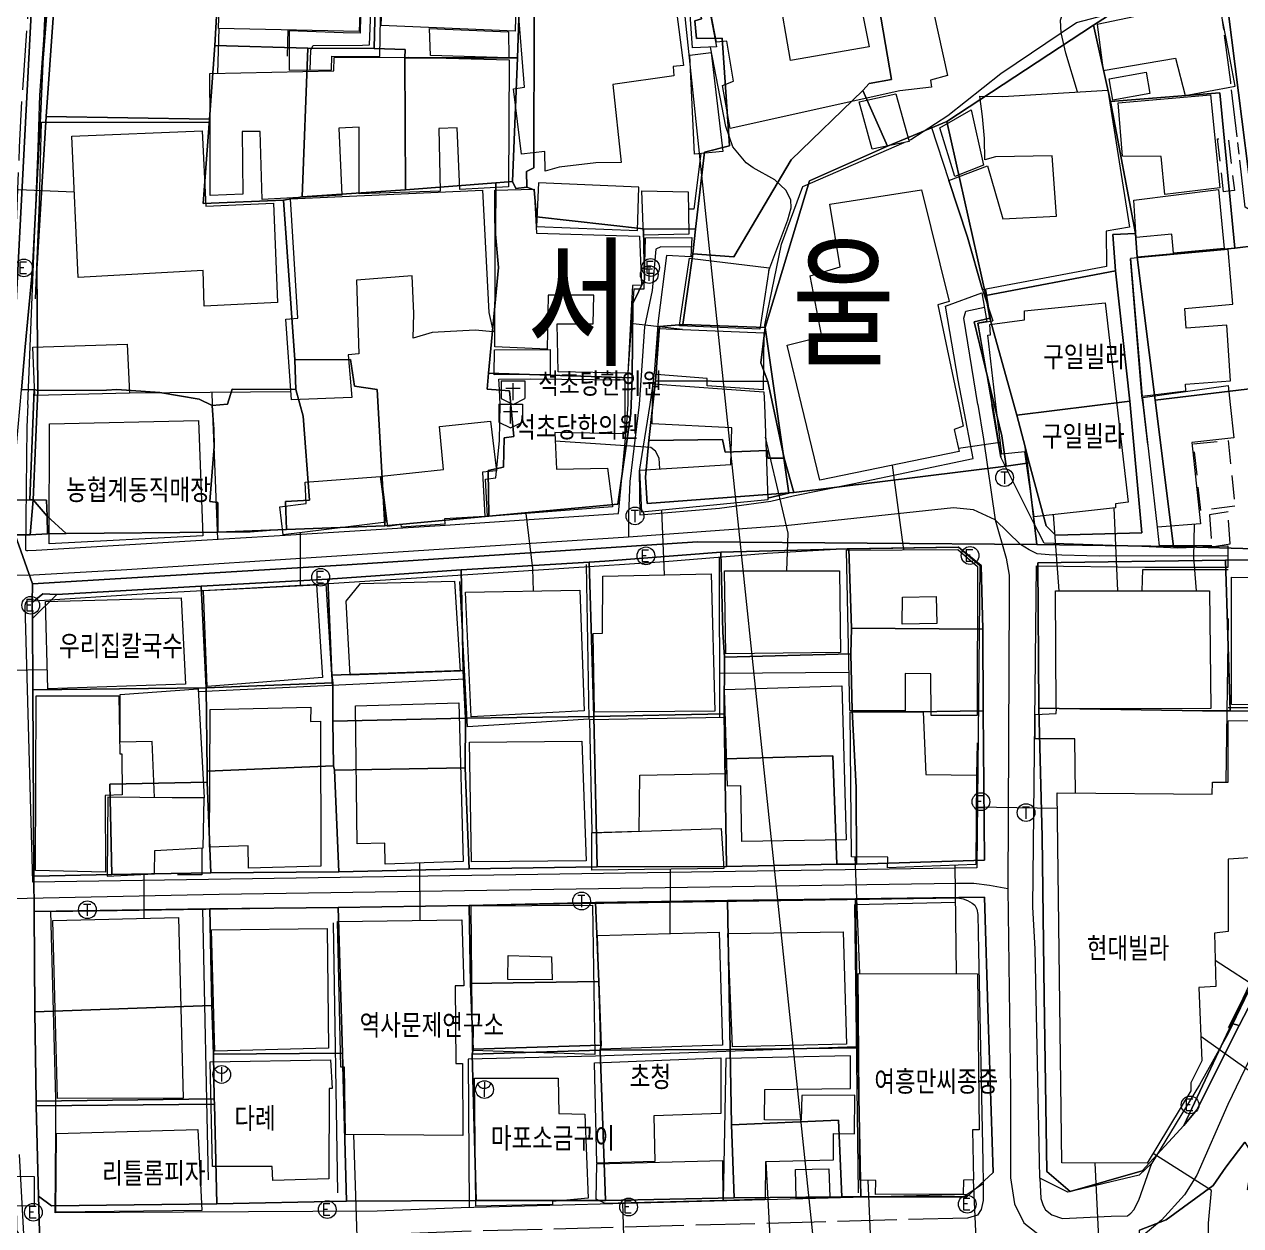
# Model space of a CAD drawing. Header units: feet. Extents: x 197796 to 199821, y 552499 to 555392.
# Drawn here: x 198830.9 to 198933.8, y 553313.8 to 553415.4 of the extents above; entities that cross this region are included whole.
import ezdxf

# ---------------------------------------------------------------- set-up
doc = ezdxf.new("R2010")
doc.units = ezdxf.units.FT
doc.header["$MEASUREMENT"] = 0
for name, pattern in [('ANYANG2', [6, 5, -1]), ('ANYANG3', [3, 2, -1]), ('JEON', [12, 4, -0.5, 1, -0.5, 4, -0.5, 1, -0.5])]:
    doc.linetypes.add(name, pattern=pattern)
for name, color, linetype in [('AAA001', 7, 'CONTINUOUS'), ('AAA002', 7, 'CONTINUOUS'), ('AAA004', 7, 'ANYANG3'), ('AAA008', 7, 'CONTINUOUS'), ('AAB240', 7, 'CONTINUOUS'), ('AAB402', 7, 'CONTINUOUS'), ('AAB420', 7, 'CONTINUOUS'), ('AAC001', 7, 'CONTINUOUS'), ('AD002', 7, 'CONTINUOUS'), ('AD0022', 1, 'CONTINUOUS'), ('AE001', 1, 'ANYANG2'), ('AE130', 42, 'CONTINUOUS'), ('AZ0202', 7, 'CONTINUOUS'), ('AZ0203', 7, 'CONTINUOUS'), ('AZ080', 1, 'CONTINUOUS'), ('AZ0801', 7, 'CONTINUOUS'), ('CAA001', 7, 'CONTINUOUS'), ('CAA002', 30, 'CONTINUOUS'), ('EA0018', 7, 'JEON'), ('wipco_image', 2, 'CONTINUOUS'), ('wipco_지적', 20, 'CONTINUOUS'), ('ZC002', 7, 'CONTINUOUS'), ('ZC601', 7, 'CONTINUOUS')]:
    doc.layers.add(name, color=color, linetype=linetype)
doc.styles.add('GHS', font='ROMANS', dxfattribs={"bigfont": 'NGSW.shx'})
doc.styles.add('NGSW', font='ROMANS.shx', dxfattribs={"bigfont": 'NGSW.shx'})
picture_1 = doc.add_image_def('image1.jpg', size_in_pixel=(8269, 5907))

# ---------------------------------------------------------------- blocks, each defined once
blk = doc.blocks.new('AAB240')
at = {"layer": 'AAB240'}
for points in [[(-1, 0.85), (1, 0.85)], [(-1, 0.85), (-1, -0.65)], [(-0.6, 0.23), (0.6, 0.23)], [(0, -0.78), (0, 0.65)], [(1, 0.85), (1, -0.65)], [(-1, -0.65), (0, -1.15), (1, -0.65)]]:
    blk.add_lwpolyline(points, dxfattribs=at)
blk = doc.blocks.new('AZ0202')
at = {"layer": 'AZ0202'}
blk.add_circle((0, 0), 0.75, dxfattribs=at)
at = {"layer": 'AZ0202', "style": 'GHS'}
blk.add_text('E', height=1, dxfattribs=at).set_placement((-0.5, -0.48))
blk = doc.blocks.new('AZ0203')
at = {"layer": 'AZ0203'}
blk.add_circle((0, 0), 0.75, dxfattribs=at)
at = {"layer": 'AZ0203', "style": 'GHS'}
blk.add_text('T', height=1, dxfattribs=at).set_placement((-0.36, -0.52))
blk = doc.blocks.new('AAB402')
at = {"layer": 'AAB420'}
for points in [[(-0.57, 0.43), (-0.51, 0.34), (-0.42, 0.25), (-0.31, 0.18), (-0.19, 0.13), (-0.06, 0.11), (0.07, 0.12), (0.19, 0.15), (0.31, 0.21), (0.41, 0.29), (0.49, 0.39), (0.53, 0.48)], [(-0.01, 0.62), (-0.02, -0.6)]]:
    blk.add_lwpolyline(points, dxfattribs=at)
blk.add_circle((0, 0), 0.75, dxfattribs=at)

msp = doc.modelspace()

# ---------------------------------------------------------------- linework, layer by layer
at = {"layer": 'AAA001', "color": 255, "flags": 128}
for points in [[(198859.22, 553414.77), (198847.32, 553415.02), (198847.73, 553429.11), (198859.82, 553428.45), (198859.52, 553423.01), (198852.03, 553423.34), (198851.91, 553420.05), (198856.17, 553419.87), (198856.2, 553421.24), (198859.43, 553421.1)], [(198890.59, 553406.56), (198889.95, 553410.21), (198890.87, 553410.56), (198890.31, 553413.94), (198889.45, 553413.85), (198887.49, 553423.96), (198899.67, 553426.47), (198899.49, 553428.42), (198904.21, 553429.37), (198906.27, 553417.96), (198907.39, 553418.22), (198908.97, 553411.05), (198907.54, 553410.66), (198907.63, 553410.07), (198904.95, 553409.76)], [(198861.62, 553428.4), (198873.13, 553427.75), (198872.77, 553418.53), (198868.14, 553418.76), (198868.27, 553423.35), (198865.88, 553423.45), (198865.75, 553418.67), (198872.51, 553418.27), (198872.41, 553414.8), (198861.09, 553415.27)], [(198895.71, 553412.32), (198894.67, 553418.37), (198901.15, 553419.58), (198902.36, 553413.48)], [(198881.37, 553403.68), (198879.23, 553403.65), (198876.14, 553403.3), (198874.95, 553402.95), (198874.91, 553404.61), (198872.95, 553404.4), (198872.28, 553409.91), (198873.19, 553410.06), (198872.68, 553416.72), (198873.86, 553416.97), (198873.84, 553417.55), (198885.78, 553418.65), (198886.66, 553411.9), (198885.78, 553411.8), (198885.83, 553411.03), (198880.68, 553410.28)], [(198887.42, 553413.39), (198887.14, 553417.41), (198888.64, 553417.65), (198889.45, 553413.47)], [(198932.72, 553410.02), (198933.31, 553410.13), (198932.72, 553413.31), (198931.91, 553417.52), (198921.64, 553415.35), (198922.15, 553411.48), (198928.27, 553412.51), (198929.09, 553409.34)], [(198865.25, 553412.73), (198865.17, 553415.03), (198871.86, 553414.75), (198871.87, 553412.54)], [(198851.02, 553400.56), (198850.85, 553406.3), (198849.32, 553406.32), (198849.38, 553401), (198846.62, 553400.91), (198846.62, 553407.09), (198846.59, 553411.22), (198857.07, 553411.43), (198857.1, 553412.56), (198863.35, 553412.6), (198871.9, 553412.38), (198871.86, 553401.63), (198867.72, 553401.41), (198867.51, 553406.61), (198865.96, 553406.55), (198866.07, 553401.27), (198859.21, 553401.03), (198859.23, 553406.67), (198857.49, 553406.6), (198857.74, 553400.92)], [(198887.59, 553404.39), (198887.18, 553412.76), (198888.99, 553412.99), (198889.98, 553404.61)], [(198922.65, 553410.77), (198925.79, 553411.33), (198926.1, 553409.53), (198922.96, 553408.97)], [(198901.5, 553408.83), (198904.62, 553409.5), (198905.74, 553405.47), (198902.61, 553404.81)], [(198922.42, 553394.88), (198911.93, 553392.92), (198910.67, 553397.37), (198909.09, 553402.17), (198912.36, 553403.41), (198913.66, 553398.91), (198918.21, 553399.15), (198917.84, 553404.25), (198913.04, 553404.17), (198912.14, 553403.9), (198912.12, 553405.72), (198911.94, 553407.59), (198911.72, 553409.31), (198913.66, 553409.26), (198922.54, 553409.81), (198924.38, 553398.21), (198922.41, 553397.88)], [(198923.78, 553404.23), (198923.42, 553408.73), (198931.23, 553409.41), (198932.01, 553401.54), (198927.36, 553400.99), (198927.05, 553404.19)], [(198908.34, 553406.63), (198910.98, 553408.15), (198912.03, 553403.46), (198909.59, 553402.49)], [(198846.11, 553391.54), (198846.01, 553394.54), (198835.44, 553393.95), (198834.91, 553405.92), (198845.93, 553406.37), (198846.24, 553400), (198851.98, 553400.26), (198852.32, 553391.85)], [(198874.38, 553401.97), (198874.23, 553398.28), (198882.77, 553397.93), (198882.86, 553401.6)], [(198853.49, 553383.61), (198853.01, 553390.45), (198854.03, 553390.51), (198853.42, 553400.61), (198869.65, 553401.35), (198870.19, 553391), (198870.55, 553389.37), (198869.04, 553389.52), (198865.4, 553389.31), (198863.78, 553388.83), (198863.85, 553390.91), (198863.7, 553394.1), (198858.98, 553393.74), (198859.2, 553387.51), (198858.3, 553387.42), (198858.61, 553383.82)], [(198875.97, 553390.03), (198879, 553390.05), (198879.07, 553392.46), (198875.2, 553392.48), (198875.12, 553387.89), (198870.7, 553388.09), (198870.72, 553395.75), (198870.7, 553401.36), (198874.02, 553401.42), (198874.21, 553397.7), (198882.93, 553397.46), (198883.09, 553393.3), (198882.35, 553393.29), (198881.93, 553385.87), (198876.04, 553385.99)], [(198883.14, 553401.3), (198887.06, 553401.21), (198887.11, 553397.62), (198883.28, 553397.54)], [(198928.1, 553396.03), (198927.97, 553397.62), (198924.93, 553397.35), (198924.74, 553400.51), (198931.9, 553401.4), (198932.38, 553396.4)], [(198886.42, 553390.72), (198887.17, 553395.6), (198893.89, 553394.78), (198893.12, 553389.59), (198886.3, 553389.87)], [(198933.13, 553391.7), (198932.72, 553396.34), (198924.47, 553395.58), (198925.45, 553383.93), (198929.15, 553384.38), (198929.11, 553384.93), (198932.91, 553385.22), (198932.6, 553389.93), (198929.18, 553389.69), (198929.05, 553391.33)], [(198884.36, 553385.77), (198884.52, 553389.65), (198893.44, 553389.29), (198893.4, 553384.47), (198888.64, 553384.79), (198888.65, 553385.41)], [(198831.78, 553383.97), (198831.61, 553388.06), (198839.6, 553388.33), (198839.78, 553384.19)], [(198875.36, 553385.77), (198870.65, 553385.73), (198870.67, 553387.83), (198875.38, 553387.86)], [(198946.88, 553368.53), (198946.94, 553362.6), (198945.84, 553362.57), (198945.84, 553359.18), (198942.79, 553359.13), (198942.75, 553358.18), (198938.58, 553358.2), (198938.59, 553357.81), (198932.99, 553357.85), (198932.99, 553368.63)]]:
    msp.add_lwpolyline(points, close=True, dxfattribs=at)
for points in [[(198896.63, 553383.22), (198895.43, 553388.23), (198898.36, 553388.97), (198897.36, 553394.11), (198899.89, 553394.87), (198899.03, 553400.17), (198906.78, 553401.38), (198909.11, 553391.93), (198908.17, 553391.66), (198909.93, 553383.22)], [(198884.03, 553383.22), (198884.07, 553384.96), (198893.45, 553384.29), (198893.49, 553383.22)]]:
    msp.add_lwpolyline(points, dxfattribs=at)
at = {"layer": 'AAA001', "color": 255}
for points in [[(198893.49, 553383.22), (198893.78, 553375.15), (198883.12, 553374.11), (198882.95, 553377.67), (198890.66, 553378.15), (198890.73, 553381.26), (198883.99, 553381.58), (198884.03, 553383.22)], [(198909.93, 553383.22), (198910.31, 553381.39), (198909.55, 553381.11), (198909.97, 553379.24), (198898.17, 553376.83), (198896.63, 553383.22)]]:
    msp.add_lwpolyline(points, dxfattribs=at)
for points in [[(198907.6, 553356.92), (198907.56, 553360.45), (198905.41, 553360.47), (198905.41, 553357.3), (198900.71, 553357.33), (198900.45, 553370.91), (198909.85, 553370.95), (198911.52, 553369.52), (198911.5, 553356.92)], [(198889.29, 553357.29), (198879.13, 553357.2), (198879, 553363.86), (198879.79, 553363.87), (198879.83, 553368.7), (198888.99, 553368.91)], [(198890.23, 553362.14), (198890.12, 553369.16), (198899.84, 553369.14), (198899.94, 553362.26)], [(198846.35, 553359.38), (198846.04, 553367.48), (198855.61, 553367.98), (198856.13, 553360.14)], [(198858.46, 553360.33), (198858.11, 553366.58), (198859.33, 553368.08), (198867.27, 553368.29), (198867.75, 553360.68)], [(198868.68, 553356.8), (198868.21, 553367.35), (198877.88, 553367.51), (198878.24, 553357.31)], [(198905.15, 553364.64), (198905.18, 553366.92), (198908.01, 553366.97), (198908.07, 553364.69)], [(198918.11, 553367.45), (198931.15, 553367.45), (198931.25, 553357.5), (198918.18, 553357.47)], [(198841.91, 553349.98), (198841.7, 553354.72), (198838.99, 553354.67), (198838.99, 553358.7), (198845.59, 553359.16), (198846.1, 553349.96)], [(198890.13, 553359.12), (198900.05, 553359.42), (198900.42, 553346.39), (198891.58, 553346.26), (198891.49, 553350.96), (198890.37, 553350.95)], [(198846.56, 553345.77), (198846.62, 553357.42), (198855.13, 553357.63), (198855.1, 553356.42), (198855.96, 553356.43), (198855.98, 553344.19), (198849.85, 553344.01), (198849.82, 553345.9)], [(198859.06, 553346.06), (198858.92, 553357.75), (198867.66, 553357.99), (198868.01, 553344.57), (198861.41, 553344.34), (198861.39, 553346.13)], [(198882.91, 553347.15), (198882.95, 553351.86), (198890.32, 553352), (198890.17, 553356.76), (198878.69, 553356.55), (198878.91, 553347.01)], [(198900.74, 553357.22), (198906.93, 553357.23), (198907.15, 553351.92), (198911.44, 553351.88), (198911.37, 553344.33), (198903.92, 553344.04), (198903.93, 553344.93), (198900.87, 553344.97)], [(198868.72, 553344.54), (198868.56, 553354.65), (198878.06, 553354.74), (198878.42, 553344.64)], [(198841.9, 553343.53), (198841.94, 553345.5), (198846.02, 553345.72), (198846.1, 553349.94), (198837.96, 553350), (198837.91, 553343.32)], [(198890.07, 553343.98), (198878.89, 553343.85), (198878.91, 553347), (198889.85, 553347.36)], [(198868.8, 553328.58), (198868.69, 553340.83), (198878.94, 553340.88), (198879.15, 553328.25)], [(198847, 553328.52), (198846.73, 553338.79), (198856.51, 553338.9), (198856.61, 553328.79)], [(198889.95, 553329.05), (198879.67, 553328.69), (198879.37, 553338.3), (198889.66, 553338.6)], [(198890.79, 553328.9), (198890.4, 553338.47), (198900.17, 553338.63), (198900.45, 553329.11)], [(198871.78, 553334.58), (198871.82, 553336.61), (198875.5, 553336.5), (198875.55, 553334.56)]]:
    msp.add_lwpolyline(points, close=True, dxfattribs=at)
at = {"layer": 'AAA002', "color": 255, "flags": 128}
msp.add_lwpolyline([(198913.07, 553383.22), (198912.38, 553389.08), (198912.61, 553389.11), (198912.55, 553389.98), (198915.5, 553390.38), (198915.49, 553391.14), (198922.31, 553391.82), (198923.3, 553383.22)], dxfattribs=at)
at = {"layer": 'AAA002', "color": 255}
msp.add_lwpolyline([(198923.3, 553383.22), (198924.26, 553374.95), (198923.19, 553374.83), (198923.2, 553374.49), (198916.31, 553373.73), (198915.53, 553379.23), (198913.57, 553379.03), (198913.07, 553383.22)], dxfattribs=at)
msp.add_lwpolyline([(198932.71, 553356.48), (198935, 553356.49), (198935.83, 553344.97), (198932.71, 553344.77), (198932.71, 553338.64), (198931.58, 553338.51), (198931.68, 553334.01), (198930.24, 553333.92), (198930.49, 553327.72), (198929.56, 553325.84), (198929.57, 553325.17), (198925.87, 553319.05), (198918.66, 553319.1), (198918.27, 553350.37), (198931.36, 553350.27), (198931.39, 553351.27), (198932.71, 553351.27)], close=True, dxfattribs=at)
at = {"layer": 'AAA004', "color": 255, "flags": 128}
msp.add_lwpolyline([(198932.72, 553401.26), (198932.32, 553401.22), (198931.83, 553405.68), (198932.72, 553405.79), (198933.25, 553401.33)], close=True, dxfattribs=at)
at = {"layer": 'AAA004', "color": 255}
for points in [[(198933.29, 553374.62), (198930.41, 553374.25), (198929.8, 553379.9), (198932.72, 553380.19)], [(198932.72, 553374.14), (198931.14, 553373.89), (198931.35, 553371.19), (198932.88, 553371.43)]]:
    msp.add_lwpolyline(points, close=True, dxfattribs=at)
at = {"layer": 'AAA008', "color": 255, "flags": 128}
for points in [[(198871.14, 553383.22), (198871.08, 553384.49), (198871.04, 553385.35), (198873.72, 553385.4), (198881.68, 553385.3), (198881.69, 553383.22)], [(198925.57, 553383.22), (198925.5, 553383.81), (198932.72, 553384.83), (198932.9, 553383.21)]]:
    msp.add_lwpolyline(points, dxfattribs=at)
at = {"layer": 'AAA008', "color": 255}
for points in [[(198881.69, 553383.22), (198881.69, 553380.73), (198875.76, 553380.85), (198875.91, 553377.75), (198880.23, 553377.84), (198880.65, 553374.58), (198870.07, 553373.74), (198869.89, 553376.91), (198870.79, 553377.02), (198871.08, 553380.18), (198871.14, 553383.22)], [(198932.9, 553383.21), (198933.2, 553380.39), (198929.64, 553380.01), (198930.38, 553373.12), (198926.75, 553372.85), (198925.57, 553383.22)]]:
    msp.add_lwpolyline(points, dxfattribs=at)
for points in [[(198833, 553371.45), (198833.02, 553381.59), (198845.64, 553381.87), (198845.99, 553372.12)], [(198866.34, 553377.72), (198866.02, 553381.36), (198870.34, 553381.82), (198870.82, 553377.6), (198869.66, 553377.51), (198869.86, 553373.75), (198866.43, 553373.55), (198866.46, 553373.11), (198862.79, 553372.85), (198862.76, 553373.07), (198861.63, 553372.91), (198861.11, 553377.16)], [(198852.8, 553372.21), (198852.52, 553374.56), (198854.74, 553374.86), (198854.65, 553376.64), (198861, 553377.14), (198861.49, 553373.26)], [(198832.88, 553359.18), (198832.68, 553366.57), (198844.17, 553366.88), (198844.52, 553359.56)], [(198831.84, 553343.82), (198831.9, 553358.58), (198838.9, 553358.58), (198838.97, 553353.67), (198839.14, 553353.67), (198839.16, 553350.22), (198837.72, 553350.16), (198837.76, 553343.67)], [(198833.7, 553324.53), (198833.3, 553339.59), (198843.93, 553339.83), (198844.33, 553324.56)], [(198858.06, 553321.49), (198857.98, 553327.17), (198857.67, 553327.18), (198857.39, 553339.51), (198867.91, 553339.64), (198868.08, 553334.06), (198867.35, 553334.07), (198867.39, 553327.48), (198867.96, 553327.49), (198868, 553321.41)], [(198901.42, 553335.09), (198911.52, 553335.08), (198911.66, 553321.89), (198911.11, 553321.88), (198911.17, 553317.64), (198910.34, 553317.62), (198910.31, 553316.45), (198902.9, 553316.41), (198902.92, 553317.59), (198901.58, 553317.62)], [(198846.8, 553318.79), (198846.62, 553327.63), (198856.78, 553327.79), (198856.93, 553325.37), (198856.68, 553325.36), (198856.64, 553317.72), (198851.91, 553317.59), (198851.86, 553318.77)], [(198879.31, 553319.07), (198879.13, 553327.55), (198889.8, 553327.96), (198889.8, 553323.27), (198884.14, 553323.07), (198884.22, 553319.2)], [(198893.58, 553316.03), (198893.61, 553319.21), (198899.33, 553319.33), (198899.34, 553321.56), (198901.11, 553321.54), (198901.13, 553324.81), (198896.66, 553324.78), (198896.61, 553322.7), (198893.51, 553322.72), (198893.53, 553325.3), (198900.77, 553325.36), (198900.77, 553328.13), (198890.23, 553327.92), (198890, 553315.92)], [(198869.09, 553315.42), (198868.97, 553326.24), (198876.05, 553326.25), (198876.12, 553323.25), (198878.31, 553323.2), (198878.59, 553316.09), (198875.58, 553315.82), (198875.58, 553315.56)], [(198833.57, 553314.91), (198833.61, 553321.57), (198845.56, 553321.9), (198845.91, 553315.05)], [(198889.97, 553315.9), (198880.02, 553315.65), (198879.26, 553316.02), (198879.31, 553319), (198889.95, 553319.29)], [(198896.19, 553316.1), (198896.13, 553318.51), (198898.95, 553318.58), (198899.02, 553316.17)]]:
    msp.add_lwpolyline(points, close=True, dxfattribs=at)
at = {"layer": 'AAC001', "color": 255, "flags": 128}
for points in [[(198832.47, 553411.8), (198833.11, 553419.98)], [(198905.71, 553405.56), (198905.89, 553405.64), (198909.01, 553407.66), (198913.48, 553411.22), (198919.88, 553415.53), (198923.44, 553416.47)], [(198847.25, 553411.23), (198847.37, 553415.02)], [(198853.18, 553414.9), (198853.14, 553412.69)], [(198831.83, 553392.15), (198832.19, 553400.33), (198832.36, 553407.09), (198846.62, 553407.09)], [(198894.49, 553383.22), (198893.52, 553389.94), (198894.94, 553396.79), (198896.75, 553401.67), (198905.31, 553405.38)], [(198888.11, 553404.44), (198887.53, 553399.75), (198887.08, 553399.74)], [(198853.44, 553384.3), (198839.78, 553384.19)], [(198846.75, 553384.25), (198846.79, 553383.23)], [(198945.95, 553357.3), (198937.8, 553357.58), (198932.71, 553357.57)], [(198937.23, 553339.87), (198933.95, 553332.98), (198932.71, 553330.5)]]:
    msp.add_lwpolyline(points, dxfattribs=at)
at = {"layer": 'AAC001', "color": 255}
for points in [[(198912.78, 553383.22), (198911.55, 553390.09), (198912.81, 553390.31)], [(198846.79, 553383.23), (198847.23, 553371.83)], [(198893.77, 553375.31), (198895.57, 553375.71), (198894.49, 553383.22)], [(198912.78, 553383.22), (198913.48, 553378.76)], [(198931.34, 553371.27), (198926.9, 553371.28), (198926.75, 553372.85)], [(198889.66, 553370.32), (198889.69, 553356.76)], [(198878.43, 553369.68), (198878.65, 553356.62), (198868.39, 553355.97), (198867.72, 553368.26)], [(198925.45, 553367.45), (198925.5, 553369.26), (198932.71, 553369.26)], [(198856.41, 553368.07), (198856.93, 553359.45)], [(198932.71, 553365.11), (198932.52, 553351.27)], [(198868.17, 553359.98), (198845.61, 553358.92)], [(198889.68, 553360.51), (198900.65, 553360.59)], [(198919.82, 553350.36), (198919.75, 553354.94), (198916.39, 553354.95), (198916.41, 553356.99), (198918.18, 553357.08), (198918.2, 553357.47)], [(198911.49, 553354.61), (198911.44, 553351.88)], [(198845.92, 553345.71), (198845.91, 553343.44), (198843.86, 553343.44)], [(198901.45, 553316.55), (198901.14, 553340.94), (198909.67, 553341.14)], [(198845.97, 553340.54), (198846.44, 553317.66)], [(198901.29, 553328.89), (198879.2, 553328.1), (198868.45, 553327.86)], [(198868.45, 553327.86), (198868.52, 553315.3)]]:
    msp.add_lwpolyline(points, dxfattribs=at)
at = {"layer": 'AD002', "color": 255, "flags": 128}
for points in [[(198855.08, 553411.51), (198855.14, 553413.22), (198855.34, 553413.58), (198859.49, 553413.62), (198860.1, 553413.64), (198860.46, 553422.87), (198860.76, 553428.46), (198860.86, 553430.68)], [(198887.32, 553396.53), (198884.73, 553396.55), (198884.31, 553396.35), (198884, 553392.86), (198883.35, 553389.78), (198882.89, 553383.22)], [(198911.56, 553383.22), (198910.35, 553390.51), (198910.52, 553391.12), (198912.1, 553391.44)]]:
    msp.add_lwpolyline(points, dxfattribs=at)
at = {"layer": 'AD002', "color": 255}
for points in [[(198882.89, 553383.22), (198882.1, 553376.71), (198881.99, 553373.95), (198881.99, 553371.99)], [(198911.56, 553383.22), (198912.03, 553380.28), (198913.02, 553373.48), (198913.95, 553370.22), (198914.19, 553368.78), (198914.19, 553367.23), (198914.08, 553342.29), (198914.3, 553325.16), (198914.31, 553317.82), (198914.64, 553315.61), (198915.45, 553314), (198917.92, 553312.06), (198922.4, 553310.35)], [(198956.4, 553383.21), (198956.49, 553379.02), (198956.68, 553375.11), (198956.52, 553372.99), (198956.25, 553371.67), (198955.46, 553369.39), (198954.73, 553367.86), (198953.7, 553365.96), (198949.11, 553357.01), (198945.02, 553349.17), (198940.2, 553339.61), (198932.7, 553324.01), (198930.07, 553318.03), (198929.04, 553316.37), (198927.09, 553314.25), (198922.4, 553310.35)], [(198932.71, 553370.41), (198921.85, 553370.39), (198917.59, 553370.52), (198916.56, 553370.59), (198915.9, 553370.94), (198915.16, 553371.39), (198913.02, 553373.48), (198911.19, 553374.32), (198909.49, 553374.49), (198895.53, 553372.99), (198888.53, 553372.49), (198881.99, 553371.99), (198839.57, 553369.23), (198831.2, 553368.76), (198827.96, 553368.83)], [(198828.4, 553341.42), (198847.37, 553341.82), (198890.77, 553342.46), (198909.75, 553342.74), (198911.21, 553342.73), (198912.54, 553342.56), (198914.08, 553342.29)]]:
    msp.add_lwpolyline(points, dxfattribs=at)
at = {"layer": 'AD0022', "color": 255, "flags": 128}
for points in [[(198831.18, 553383.23), (198832.07, 553404.93), (198832.2, 553409.38), (198832.94, 553419.54)], [(198859.36, 553417.67), (198859.31, 553414.62), (198857.86, 553414.65), (198853.29, 553414.82), (198853.29, 553411.49), (198856.88, 553411.52), (198856.91, 553412.68), (198860.97, 553412.66), (198861.06, 553417.62)], [(198881.96, 553383.22), (198881.98, 553385.86), (198882.49, 553393), (198883.32, 553393), (198883.44, 553397.33), (198887.36, 553397.35), (198887.28, 553395.72), (198885.2, 553395.82), (198884.5, 553390.31), (198884.21, 553386.22), (198884.15, 553385.65), (198884.05, 553384.96), (198883.79, 553383.22)], [(198910.28, 553383.22), (198909.89, 553385.27), (198908.82, 553391.54), (198911.88, 553392.66), (198912.31, 553390.23), (198911.55, 553390.09), (198912.72, 553383.22)]]:
    msp.add_lwpolyline(points, dxfattribs=at)
at = {"layer": 'AD0022', "color": 255}
for points in [[(198831.18, 553383.23), (198831.11, 553381.3), (198831, 553370.94), (198831.03, 553370.91), (198831.09, 553370.88), (198831.2, 553370.87), (198831.91, 553370.91), (198845.87, 553371.75), (198853.45, 553372.19), (198866.08, 553373), (198874.03, 553373.53), (198881.14, 553373.99), (198881.83, 553381.27), (198881.96, 553383.22)], [(198883.79, 553383.22), (198882.9, 553377.57), (198882.96, 553373.88), (198889.7, 553374.46), (198894.03, 553375.04), (198895.94, 553375.5), (198900.95, 553376.5), (198911.14, 553378.66), (198910.28, 553383.22)], [(198937.87, 553340.76), (198932.71, 553330.03), (198930.29, 553325.68), (198926.26, 553319.05), (198925.18, 553318.05), (198919.17, 553316.61), (198916.79, 553317.8), (198916.76, 553319.26), (198916.41, 553337.15), (198916.21, 553340.75), (198916.51, 553369.59), (198925.67, 553369.45), (198932.71, 553369.45), (198932.71, 553371.25), (198932.67, 553371.25), (198928.47, 553371.07), (198925.41, 553371.2), (198917.15, 553371.48), (198916.2, 553373.35), (198913.48, 553378.76), (198912.72, 553383.22)], [(198833.51, 553314.86), (198833.56, 553321.57), (198833.55, 553324.53), (198833.13, 553340.34), (198909.86, 553341.51), (198910.3, 553341.4), (198910.67, 553341.27), (198911.07, 553341.06), (198911.28, 553340.87), (198911.45, 553340.53), (198911.55, 553340.09), (198911.61, 553337.05), (198911.96, 553319.16), (198911.99, 553317.3), (198910.65, 553316.42), (198867.85, 553315.28), (198860.73, 553314.99), (198833.51, 553314.86)]]:
    msp.add_lwpolyline(points, dxfattribs=at)
msp.add_lwpolyline([(198830.98, 553366.25), (198831.02, 553366.46), (198831.05, 553366.53), (198831.09, 553366.57), (198831.17, 553366.6), (198831.74, 553366.62), (198841.28, 553367.23), (198855.33, 553368), (198868, 553368.81), (198885.08, 553369.94), (198893.72, 553370.66), (198900.49, 553371.03), (198909.87, 553371.18), (198911.71, 553369.61), (198911.45, 553344.04), (198831.62, 553342.81)], close=True, dxfattribs=at)
at = {"layer": 'AE001', "color": 255, "flags": 128}
msp.add_lwpolyline([(198847.82, 553720.78), (198846.78, 553721.79), (198846.69, 553721.85), (198846.58, 553721.88), (198846.5, 553721.87), (198843.57, 553720.67), (198843.28, 553720.55), (198843, 553720.39), (198842.86, 553720.24), (198842.73, 553720), (198842.68, 553719.75), (198841.68, 553711.03), (198840.56, 553703.32), (198839.91, 553694.46), (198839.88, 553693.61), (198839.86, 553689.75), (198839.83, 553688.24), (198839.56, 553671.8), (198839.58, 553659.31), (198839.75, 553657.3), (198839.73, 553633.37), (198839.54, 553630.74), (198838.95, 553627.6), (198836.67, 553609.12), (198835.7, 553599.03), (198835.7, 553597.86), (198836, 553591), (198836.01, 553585.78), (198836.14, 553577.37), (198836.13, 553576.27), (198836.09, 553575.04), (198835.49, 553560.52), (198835.35, 553546.17), (198835.29, 553537.85), (198834.39, 553524.88), (198833.49, 553511.71), (198833.74, 553505.75), (198834.58, 553498.59), (198835.22, 553489.21), (198835.64, 553483.75), (198835.83, 553480.03), (198835.58, 553477.18), (198834.49, 553465), (198834.03, 553451.63), (198833.5, 553446.31), (198832.33, 553432.69), (198832, 553430.03), (198831.44, 553419.64), (198830.7, 553409.46), (198830.47, 553404.98), (198829.58, 553383.23)], dxfattribs=at)
at = {"layer": 'AE001', "color": 255}
for points in [[(198911.99, 553317.3), (198912, 553315.91), (198911.83, 553315.13), (198911.51, 553314.67), (198910.68, 553314.42), (198867.91, 553313.28), (198860.77, 553312.99), (198833.52, 553312.86), (198830.85, 553312.87), (198830.58, 553312.95), (198830.42, 553313.1), (198830.27, 553313.36), (198830.05, 553329.8), (198829.53, 553352.5), (198829.23, 553371.1), (198829.58, 553383.23)], [(198916.79, 553317.8), (198916.89, 553316.08), (198917.06, 553315.49), (198917.27, 553315.11), (198917.82, 553314.69), (198918.7, 553314.39), (198922.82, 553314.59), (198924.2, 553314.61), (198924.5, 553314.84), (198924.73, 553315.1), (198925.16, 553315.92), (198926.26, 553319.05)]]:
    msp.add_lwpolyline(points, dxfattribs=at)
at = {"layer": 'AE130', "color": 255}
msp.add_lwpolyline([(198825.51, 553318.01), (198831.74, 553317.92), (198831.73, 553315.42), (198825.55, 553315.51)], close=True, dxfattribs=at)
at = {"layer": 'AZ080', "color": 255, "flags": 128}
for points in [[(198907.59, 553406.74), (198909.09, 553402.17), (198910.67, 553397.37), (198911.93, 553392.92), (198912.81, 553390.31)], [(198924.42, 553395.55), (198925.39, 553383.96), (198925.49, 553383.22)], [(198893.52, 553389.94), (198894.49, 553383.22)]]:
    msp.add_lwpolyline(points, dxfattribs=at)
at = {"layer": 'AZ080', "color": 255}
for points in [[(198894.49, 553383.22), (198895.57, 553375.71), (198893.77, 553375.31)], [(198925.49, 553383.22), (198925.9, 553379.83)]]:
    msp.add_lwpolyline(points, dxfattribs=at)
at = {"layer": 'AZ0801', "color": 255}
for points in [[(198901.14, 553340.94), (198909.67, 553341.14)], [(198857.03, 553339.38), (198857.39, 553316.56)]]:
    msp.add_lwpolyline(points, dxfattribs=at)
at = {"layer": 'CAA001', "color": 255, "elevation": 45, "flags": 128}
for points in [[(198919.98, 553409.65), (198918.99, 553412.92), (198918.61, 553414.64), (198918.54, 553415.72), (198919.14, 553417.63), (198919.27, 553418.42), (198919.11, 553419.46), (198917.71, 553424.39), (198916, 553429.66), (198915.34, 553431.15), (198912.19, 553436.68), (198907.59, 553447.22), (198905.03, 553452.54), (198902.74, 553458.48), (198901.05, 553462.36), (198894.73, 553478.9), (198892.51, 553485.12), (198888.94, 553495.93), (198888.38, 553496.96), (198886.93, 553499.16), (198886.8, 553499.71), (198886.81, 553500.79), (198887.11, 553514.66)], [(198931.63, 553336.23), (198939.47, 553331.16)]]:
    msp.add_lwpolyline(points, dxfattribs=at)
at = {"layer": 'CAA001', "color": 255}
for points, elevation in [([(198884.66, 553377.78), (198884.58, 553378.68), (198884.29, 553379.26), (198883.89, 553379.59), (198875.8, 553380.11)], 40), ([(198885.04, 553368.82), (198884.82, 553374.28)], 40), ([(198930.05, 553367.45), (198929.81, 553370.29), (198929.88, 553373.08)], 45), ([(198901.58, 553335.09), (198901.17, 553344.97)], 40), ([(198902.81, 553303.34), (198902.74, 553306.56), (198902.27, 553317.6)], 40)]:
    msp.add_lwpolyline(points, dxfattribs=dict(at, elevation=elevation))
at = {"layer": 'CAA002', "color": 255, "flags": 128}
for points, elevation in [([(198893.86, 553394.55), (198895.48, 553398.85), (198895.75, 553399.84), (198895.74, 553400.54), (198895.3, 553401.35), (198894.39, 553402.23), (198892.54, 553403.23), (198891.94, 553403.67), (198890.83, 553405), (198890.24, 553406.72), (198888.94, 553413.45)], 42), ([(198835.12, 553401.17), (198825.67, 553401.57)], 38), ([(198912.69, 553390), (198912.22, 553392.97)], 44), ([(198886.56, 553389.57), (198882.17, 553390.06)], 41), ([(198942.87, 553305.13), (198942.78, 553308.76), (198942.69, 553309.36), (198942.31, 553311.17), (198942.05, 553315.28), (198942.05, 553318.48), (198942.04, 553320.18), (198941.88, 553320.56), (198941.64, 553320.77), (198939.72, 553322.97), (198938.42, 553324.09), (198930.41, 553329.78)], 44)]:
    msp.add_lwpolyline(points, dxfattribs=dict(at, elevation=elevation))
at = {"layer": 'CAA002', "color": 255}
for points, elevation in [([(198895.38, 553369.15), (198895.51, 553372.34), (198893.59, 553380.45)], 41), ([(198913.45, 553380.01), (198909.91, 553379.51)], 43), ([(198905.29, 553370.93), (198904.33, 553378.09)], 42), ([(198873.95, 553367.44), (198873.92, 553369.36), (198873.34, 553374)], 39), ([(198923.4, 553367.45), (198923.07, 553374.48)], 44), ([(198918.42, 553367.45), (198917.94, 553373.91)], 43), ([(198852.75, 553372.66), (198850.01, 553372.41), (198845.98, 553372.4)], 38), ([(198854.25, 553367.91), (198854.26, 553372.39)], 38), ([(198832.84, 553360.79), (198823, 553360.6)], 37), ([(198918.29, 553349.06), (198911.41, 553349.16)], 42), ([(198864.38, 553339.6), (198864.34, 553344.44)], 38), ([(198909.73, 553335.08), (198909.63, 553344.26)], 41), ([(198841.02, 553339.76), (198841.04, 553343.48)], 37), ([(198885.51, 553338.48), (198885.54, 553343.93)], 39), ([(198859.54, 553303.2), (198859.46, 553304.86), (198859.07, 553307.97), (198858.97, 553310.14), (198859.08, 553311.99), (198858.78, 553321.48)], 37), ([(198931.67, 553304.77), (198931.09, 553311.42), (198931.06, 553313.99), (198931.31, 553316.74), (198926.37, 553319.87)], 43), ([(198895.35, 553303.37), (198894.53, 553306.15), (198894.2, 553308.55), (198893.63, 553319.21)], 39), ([(198922.85, 553303.92), (198922.26, 553305.87), (198922.01, 553308.07), (198921.46, 553319.08)], 42), ([(198911.29, 553303.41), (198911.61, 553308.32), (198911.17, 553317.64)], 41), ([(198883.58, 553303.61), (198883.3, 553305.05), (198881.7, 553310.12), (198881.52, 553315.69)], 38)]:
    msp.add_lwpolyline(points, dxfattribs=dict(at, elevation=elevation))
at = {"layer": 'EA0018', "color": 255}
msp.add_lwpolyline([(198937.91, 553383.21), (198937.36, 553387.82), (198936.06, 553398.82), (198934.16, 553399.91), (198932.94, 553410.48), (198931.9, 553418.25), (198951.35, 553422.25), (198968.8, 553425.84), (198968.65, 553427.22), (198968.32, 553434.53), (198968.01, 553438.01), (198968.08, 553444.49), (198968.19, 553450.42), (198967.9, 553456.87), (198967.42, 553463.47), (198965.28, 553475.7), (198964.32, 553481.16), (198963.32, 553486.54), (198961.96, 553492.46), (198959.86, 553499.99), (198956.99, 553509.8), (198953.76, 553519.1), (198950.72, 553527.7)], dxfattribs=at)
at = {"layer": 'wipco_지적', "color": 20}
for points in [[(198829.2, 553507.16), (198834.1, 553505.76), (198834.27, 553499.23), (198835.85, 553481.24), (198834.96, 553464.86), (198834.89, 553464.18), (198833.49, 553447.91), (198832.41, 553433.37), (198832.26, 553431.2), (198831.74, 553421.18), (198829.96, 553386.96)], [(198833.26, 553429.87), (198832.25, 553407.61), (198831.59, 553394.67), (198831.59, 553394.67), (198830.96, 553388.09), (198830.66, 553384.47)], [(198829.96, 553386.96), (198831.74, 553421.18)], [(198830.13, 553372.21), (198831.58, 553368.04), (198831.57, 553366.48), (198831.58, 553365.11), (198831.61, 553359.08), (198831.69, 553343.34), (198831.73, 553340.33), (198831.77, 553331.86), (198831.89, 553324.3), (198831.89, 553323.92), (198832.1, 553316.27), (198832.28, 553309.23), (198831.23, 553305.76), (198831.15, 553307.36), (198830.49, 553319.8)], [(198832.28, 553309.23), (198832.1, 553316.27), (198833.19, 553315.45), (198847.17, 553315.61), (198858.16, 553315.84), (198869.11, 553315.91), (198880.05, 553315.91), (198890.94, 553316.13), (198900.04, 553316.2), (198901.65, 553316.21), (198910.63, 553316.22), (198912.85, 553318.28), (198912.42, 553331.23), (198912.11, 553341.55), (198901.21, 553341.4), (198890.36, 553341.28), (198879.2, 553341.09), (198868.52, 553340.84), (198857.45, 553340.67), (198846.6, 553340.56), (198831.73, 553340.33), (198831.69, 553343.34), (198838.29, 553343.47), (198846.67, 553343.62), (198857.51, 553343.69), (198868.52, 553343.94), (198879.35, 553344.13), (198890.3, 553344.16), (198899.61, 553344.34), (198901.29, 553344.35), (198912.12, 553344.67), (198912.01, 553357.31), (198911.96, 553364.21), (198911.84, 553369.6), (198909.92, 553371.15), (198900.65, 553371.02), (198889.82, 553370.72), (198880.01, 553369.97), (198878.68, 553369.9), (198867.84, 553369.24), (198856.58, 553368.45), (198845.86, 553367.86), (198833.64, 553367.15), (198832.47, 553367.2), (198831.57, 553366.48), (198831.58, 553368.04), (198858.21, 553369.67), (198887.83, 553371.6), (198916.54, 553371.39), (198916.54, 553371.39), (198928.09, 553371.22), (198937.84, 553370.92)], [(198939.02, 553370.14), (198932.51, 553370.06), (198916.63, 553369.82), (198916.72, 553357.54), (198916.98, 553346.65), (198917.16, 553333.19), (198917.37, 553318.36), (198919.37, 553316.66), (198925.46, 553318.4), (198928.98, 553322.24), (198930.06, 553323.57), (198933.64, 553330.71), (198940.97, 553344.83)], [(198934.12, 553320.84), (198932.52, 553318.73), (198931.44, 553317.16), (198927.49, 553314.28), (198925.21, 553313.38)]]:
    msp.add_lwpolyline(points, dxfattribs=at)
for points in [[(198834.52, 553435.15), (198834.49, 553434.45), (198843.26, 553433.97), (198843.21, 553431.95), (198834.31, 553432.54), (198834.32, 553429.85), (198832.74, 553407.57), (198831.95, 553394.69), (198832.04, 553384.41), (198831.74, 553384.5), (198830.66, 553384.47), (198830.96, 553388.09), (198831.59, 553394.67), (198832.25, 553407.61), (198833.26, 553429.87), (198833.31, 553432.58), (198833.49, 553435.24), (198834.59, 553449.45), (198835.47, 553449.41), (198834.52, 553435.15)], [(198917.12, 553432.22), (198922.91, 553416.31), (198921.33, 553415.3), (198908.93, 553407.16), (198903.92, 553405.07), (198901.82, 553409.77), (198902.36, 553410.38), (198904.24, 553410.71), (198903.02, 553417.8), (198905.68, 553418.5), (198903.07, 553430.26), (198917.12, 553432.22)], [(198847.9, 553429.52), (198847.01, 553413.58), (198846.57, 553407.36), (198832.74, 553407.57), (198834.32, 553429.85), (198847.9, 553429.52)], [(198903.07, 553430.26), (198905.68, 553418.5), (198903.02, 553417.8), (198904.24, 553410.71), (198902.36, 553410.38), (198901.82, 553409.77), (198895.76, 553403.9), (198890.91, 553395.72), (198887.43, 553395.97), (198887.68, 553398.06), (198888.44, 553404.57), (198890.55, 553405.11), (198889.91, 553414.2), (198887.74, 553414.18), (198887.62, 553415.66), (198888.16, 553415.83), (198887.39, 553419.51), (198886.05, 553426.22), (198885.19, 553426.84), (198885.42, 553427.82), (198903.07, 553430.26)], [(198860.84, 553429.15), (198860.5, 553413.34), (198854.88, 553413.35), (198847.01, 553413.58), (198847.9, 553429.52), (198860.84, 553429.15)], [(198860.84, 553429.15), (198873.83, 553428.91), (198873.39, 553418.68), (198872.8, 553418.41), (198872.62, 553412.54), (198863.09, 553412.53), (198863.1, 553413.24), (198860.5, 553413.34), (198860.84, 553429.15)], [(198873.83, 553428.91), (198875.1, 553428.9), (198877.8, 553428.83), (198878.89, 553425.84), (198876.76, 553425.39), (198878.22, 553417.71), (198874.01, 553416.09), (198873.99, 553403.23), (198873.36, 553402.92), (198873.41, 553401.61), (198872.46, 553401.5), (198872.2, 553402.07), (198872.62, 553412.54), (198872.8, 553418.41), (198873.39, 553418.68), (198873.83, 553428.91)], [(198882.53, 553426.41), (198885.06, 553419.15), (198887.39, 553419.51), (198888.16, 553415.83), (198887.62, 553415.66), (198887.74, 553414.18), (198889.91, 553414.2), (198890.55, 553405.11), (198888.44, 553404.57), (198887.68, 553398.06), (198883.28, 553398.09), (198874.21, 553399.08), (198874.02, 553401.37), (198873.41, 553401.61), (198873.36, 553402.92), (198873.99, 553403.23), (198874.01, 553416.09), (198878.22, 553417.71), (198876.76, 553425.39), (198878.89, 553425.84), (198882.53, 553426.41)], [(198951.82, 553421.77), (198951.85, 553405.19), (198948.98, 553404.72), (198949.18, 553402.89), (198934.75, 553400.44), (198932.44, 553418.75), (198951.82, 553422.74), (198951.82, 553421.77)], [(198932.44, 553418.75), (198934.75, 553400.44), (198935.13, 553396.66), (198933.29, 553396.44), (198932.02, 553409.58), (198922.77, 553408.85), (198921.33, 553415.3), (198922.91, 553416.31), (198932.44, 553418.75)], [(198921.33, 553415.3), (198922.77, 553408.85), (198924.87, 553397.69), (198922.97, 553397.61), (198923.18, 553394.52), (198912.22, 553392.44), (198908.93, 553407.16), (198921.33, 553415.3)], [(198847.01, 553413.58), (198854.88, 553413.35), (198854.41, 553400.78), (198852.83, 553400.5), (198846.03, 553400.23), (198846.57, 553407.36), (198847.01, 553413.58)], [(198854.88, 553413.35), (198860.5, 553413.34), (198863.1, 553413.24), (198863.09, 553412.53), (198863.13, 553401.37), (198854.41, 553400.78), (198854.88, 553413.35)], [(198863.09, 553412.53), (198872.62, 553412.54), (198872.2, 553402.07), (198870.78, 553401.96), (198863.13, 553401.37), (198863.09, 553412.53)], [(198901.82, 553409.77), (198903.92, 553405.07), (198897.3, 553402.13), (198893.56, 553389.74), (198886.59, 553389.99), (198887.43, 553395.97), (198890.91, 553395.72), (198895.76, 553403.9), (198901.82, 553409.77)], [(198922.77, 553408.85), (198932.02, 553409.58), (198933.29, 553396.44), (198925.03, 553395.69), (198924.87, 553397.69), (198922.77, 553408.85)], [(198832.74, 553407.57), (198846.57, 553407.36), (198846.03, 553400.23), (198852.83, 553400.5), (198853.77, 553387), (198853.87, 553384.48), (198848.47, 553384.52), (198848.07, 553383.26), (198846.78, 553383.14), (198845.68, 553383.68), (198842.36, 553384.24), (198838.71, 553384.5), (198837.84, 553384.44), (198832.04, 553384.41), (198831.95, 553394.69), (198832.74, 553407.57)], [(198903.92, 553405.07), (198908.93, 553407.16), (198912.22, 553392.44), (198912.57, 553390.53), (198911.24, 553390.2), (198913.58, 553380.58), (198913.95, 553378.01), (198895.99, 553375.79), (198895.18, 553378.68), (198893.78, 553385.16), (198893.18, 553386.75), (198893.56, 553389.74), (198897.3, 553402.13), (198903.92, 553405.07)], [(198870.78, 553401.96), (198870.75, 553397.64), (198871.01, 553394.81), (198870.15, 553385.87), (198870.04, 553384.52), (198871.92, 553384.37), (198872.3, 553380.52), (198871.48, 553380.41), (198871.43, 553377.92), (198870.13, 553377.63), (198870.18, 553373.77), (198861.4, 553372.96), (198860.74, 553384.48), (198858.82, 553384.77), (198858.49, 553387.03), (198853.77, 553387), (198852.83, 553400.5), (198854.41, 553400.78), (198863.13, 553401.37), (198870.78, 553401.96)], [(198872.2, 553402.07), (198872.46, 553401.5), (198873.41, 553401.61), (198874.02, 553401.37), (198874.21, 553399.08), (198883.28, 553398.09), (198883.36, 553393.8), (198882.37, 553391.75), (198882.31, 553385.48), (198870.15, 553385.87), (198871.01, 553394.81), (198870.75, 553397.64), (198870.78, 553401.96), (198872.2, 553402.07)], [(198887.68, 553398.06), (198887.43, 553395.97), (198886.59, 553389.99), (198884.63, 553389.81), (198884.27, 553385.21), (198883.72, 553380.17), (198883.44, 553377.07), (198883.59, 553374.84), (198895.99, 553375.79), (198913.95, 553378.01), (198915.72, 553378.25), (198916.54, 553371.39), (198887.83, 553371.6), (198858.21, 553369.67), (198831.58, 553368.04), (198830.13, 553372.21), (198831.39, 553372.19), (198832.86, 553372.28), (198834.42, 553372.31), (198847.25, 553372.42), (198853.08, 553372.64), (198861.4, 553372.96), (198870.18, 553373.77), (198881.09, 553374.79), (198882.2, 553382.47), (198882.31, 553385.48), (198882.37, 553391.75), (198883.36, 553393.8), (198883.28, 553398.09), (198887.68, 553398.06)], [(198924.87, 553397.69), (198925.03, 553395.69), (198926.54, 553383.58), (198928.09, 553371.22), (198916.54, 553371.39), (198915.72, 553378.25), (198915.88, 553378.29), (198917.33, 553372.95), (198918.12, 553372.16), (198925.42, 553372.37), (198924.41, 553383.51), (198923.18, 553394.52), (198922.97, 553397.61), (198924.87, 553397.69)], [(198935.13, 553396.66), (198936.41, 553384.76), (198926.54, 553383.58), (198925.03, 553395.69), (198933.29, 553396.44), (198935.13, 553396.66)], [(198923.18, 553394.52), (198924.41, 553383.51), (198914.85, 553382.31), (198912.57, 553390.53), (198912.22, 553392.44), (198923.18, 553394.52)], [(198912.57, 553390.53), (198914.85, 553382.31), (198915.54, 553379.63), (198915.72, 553378.25), (198913.95, 553378.01), (198913.58, 553380.58), (198911.24, 553390.2), (198912.57, 553390.53)], [(198893.56, 553389.74), (198893.18, 553386.75), (198893.78, 553385.16), (198884.27, 553385.21), (198884.63, 553389.81), (198886.59, 553389.99), (198893.56, 553389.74)], [(198853.77, 553387), (198858.49, 553387.03), (198858.82, 553384.77), (198860.74, 553384.48), (198861.4, 553372.96), (198853.08, 553372.64), (198852.99, 553375.03), (198855.02, 553375.14), (198854.49, 553382.24), (198853.87, 553384.48), (198853.77, 553387)], [(198870.15, 553385.87), (198882.31, 553385.48), (198882.2, 553382.47), (198881.09, 553374.79), (198870.18, 553373.77), (198870.13, 553377.63), (198871.43, 553377.92), (198871.48, 553380.41), (198872.3, 553380.52), (198871.92, 553384.37), (198870.04, 553384.52), (198870.15, 553385.87)], [(198831.74, 553384.5), (198831.37, 553375.17), (198830.03, 553375.14), (198829.94, 553376.57), (198830.66, 553384.47), (198831.74, 553384.5)], [(198831.74, 553384.5), (198832.04, 553384.41), (198831.64, 553375.16), (198831.37, 553375.17), (198831.74, 553384.5)], [(198832.04, 553384.41), (198837.84, 553384.44), (198838.71, 553384.5), (198842.36, 553384.24), (198845.68, 553383.68), (198846.78, 553383.14), (198846.93, 553381.1), (198846.96, 553379.68), (198846.59, 553375.03), (198847.26, 553374.94), (198847.25, 553372.42), (198834.42, 553372.31), (198832.83, 553373.78), (198832.77, 553375.13), (198831.64, 553375.16), (198832.04, 553384.41)], [(198853.87, 553384.48), (198854.49, 553382.24), (198855.02, 553375.14), (198852.99, 553375.03), (198853.08, 553372.64), (198847.25, 553372.42), (198847.26, 553374.94), (198846.59, 553375.03), (198846.96, 553379.68), (198846.93, 553381.1), (198846.78, 553383.14), (198848.07, 553383.26), (198848.47, 553384.52), (198853.87, 553384.48)], [(198884.27, 553385.21), (198893.78, 553385.16), (198895.18, 553378.68), (198893.78, 553378.67), (198893.72, 553379.33), (198890.18, 553379.19), (198889.94, 553380.27), (198883.72, 553380.17), (198884.27, 553385.21)], [(198936.41, 553384.76), (198937.84, 553370.92), (198928.09, 553371.22), (198926.54, 553383.58), (198936.41, 553384.76)], [(198924.41, 553383.51), (198925.42, 553372.37), (198918.12, 553372.16), (198917.33, 553372.95), (198915.88, 553378.29), (198915.54, 553379.63), (198914.85, 553382.31), (198924.41, 553383.51)], [(198895.18, 553378.68), (198895.99, 553375.79), (198883.59, 553374.84), (198883.44, 553377.07), (198883.72, 553380.17), (198889.94, 553380.27), (198890.18, 553379.19), (198893.72, 553379.33), (198893.78, 553378.67), (198895.18, 553378.68)], [(198915.54, 553379.63), (198915.88, 553378.29), (198915.72, 553378.25), (198915.54, 553379.63)], [(198831.37, 553375.17), (198831.64, 553375.16), (198831.39, 553372.19), (198830.13, 553372.21), (198830.03, 553375.14), (198831.37, 553375.17)], [(198831.64, 553375.16), (198832.83, 553373.78), (198832.86, 553372.28), (198831.39, 553372.19), (198831.64, 553375.16)], [(198832.83, 553373.78), (198831.64, 553375.16), (198832.77, 553375.13), (198832.83, 553373.78)], [(198834.42, 553372.31), (198832.86, 553372.28), (198832.83, 553373.78), (198834.42, 553372.31)], [(198900.65, 553371.02), (198900.86, 553364.3), (198900.8, 553362.13), (198890.13, 553361.86), (198889.99, 553363.98), (198889.82, 553370.72), (198900.65, 553371.02)], [(198900.86, 553364.3), (198900.65, 553371.02), (198909.92, 553371.15), (198911.84, 553369.6), (198911.96, 553364.21), (198900.86, 553364.3)], [(198878.68, 553369.9), (198879.06, 553356.83), (198868.2, 553356.68), (198868.02, 553360.73), (198867.84, 553369.24), (198878.68, 553369.9)], [(198889.82, 553370.72), (198889.99, 553363.98), (198890.13, 553361.86), (198890.09, 553357.07), (198879.06, 553356.83), (198878.68, 553369.9), (198880.01, 553369.97), (198889.82, 553370.72)], [(198932.51, 553370.06), (198932.89, 553357.31), (198930.56, 553357.31), (198916.72, 553357.54), (198916.63, 553369.82), (198932.51, 553370.06)], [(198939.02, 553370.14), (198948.95, 553363.18), (198945.91, 553357.21), (198932.89, 553357.31), (198932.51, 553370.06), (198939.02, 553370.14)], [(198867.84, 553369.24), (198868.02, 553360.73), (198856.91, 553360.32), (198856.58, 553368.45), (198867.84, 553369.24)], [(198833.64, 553367.15), (198845.86, 553367.86), (198846.28, 553359.25), (198831.61, 553359.08), (198831.58, 553365.11), (198833.64, 553367.15)], [(198856.58, 553368.45), (198856.91, 553360.32), (198856.99, 553359.67), (198846.28, 553359.25), (198845.86, 553367.86), (198856.58, 553368.45)], [(198831.57, 553366.48), (198832.47, 553367.2), (198833.64, 553367.15), (198831.58, 553365.11), (198831.57, 553366.48)], [(198911.96, 553364.21), (198912.01, 553357.31), (198906.13, 553357.24), (198900.93, 553357.34), (198900.8, 553362.13), (198900.86, 553364.3), (198911.96, 553364.21)], [(198890.13, 553361.86), (198900.8, 553362.13), (198900.93, 553357.34), (198901.26, 553350.82), (198901.29, 553344.35), (198899.61, 553344.34), (198899.29, 553353.52), (198890.15, 553353.25), (198890.09, 553357.07), (198890.13, 553361.86)], [(198868.02, 553360.73), (198868.2, 553356.68), (198856.98, 553356.45), (198856.99, 553359.67), (198856.91, 553360.32), (198868.02, 553360.73)], [(198856.99, 553359.67), (198856.98, 553356.45), (198857.04, 553352.66), (198846.35, 553352.21), (198846.28, 553359.25), (198856.99, 553359.67)], [(198846.28, 553359.25), (198846.35, 553352.21), (198846.35, 553351.29), (198838.12, 553351.1), (198838.29, 553343.47), (198831.69, 553343.34), (198831.61, 553359.08), (198846.28, 553359.25)], [(198930.56, 553357.31), (198932.89, 553357.31), (198945.91, 553357.21), (198940.07, 553344.87), (198933.02, 553330.87), (198928.98, 553322.24), (198925.46, 553318.4), (198919.37, 553316.66), (198917.37, 553318.36), (198917.16, 553333.19), (198916.98, 553346.65), (198916.72, 553357.54), (198930.56, 553357.31)], [(198868.2, 553356.68), (198868.17, 553352.48), (198857.13, 553352.29), (198857.04, 553352.66), (198856.98, 553356.45), (198868.2, 553356.68)], [(198868.2, 553356.68), (198879.06, 553356.83), (198879.35, 553344.13), (198868.52, 553343.94), (198868.17, 553352.48), (198868.2, 553356.68)], [(198890.09, 553357.07), (198890.15, 553353.25), (198890.3, 553344.16), (198879.35, 553344.13), (198879.06, 553356.83), (198890.09, 553357.07)], [(198900.93, 553357.34), (198906.13, 553357.24), (198912.01, 553357.31), (198912.12, 553344.67), (198901.29, 553344.35), (198901.26, 553350.82), (198900.93, 553357.34)], [(198899.61, 553344.34), (198890.3, 553344.16), (198890.15, 553353.25), (198899.29, 553353.52), (198899.61, 553344.34)], [(198857.13, 553352.29), (198857.51, 553343.69), (198846.67, 553343.62), (198846.35, 553351.29), (198846.35, 553352.21), (198857.04, 553352.66), (198857.13, 553352.29)], [(198857.13, 553352.29), (198868.17, 553352.48), (198868.52, 553343.94), (198857.51, 553343.69), (198857.13, 553352.29)], [(198846.35, 553351.29), (198846.67, 553343.62), (198838.29, 553343.47), (198838.12, 553351.1), (198846.35, 553351.29)], [(198940.07, 553344.87), (198940.97, 553344.83), (198933.64, 553330.71), (198933.02, 553330.87), (198940.07, 553344.87)], [(198879.2, 553341.09), (198879.48, 553334.43), (198868.63, 553334.25), (198868.52, 553340.84), (198879.2, 553341.09)], [(198890.36, 553341.28), (198890.6, 553328.67), (198879.59, 553328.61), (198879.69, 553329.03), (198879.48, 553334.43), (198879.2, 553341.09), (198890.36, 553341.28)], [(198901.21, 553341.4), (198901.41, 553328.82), (198890.6, 553328.67), (198890.36, 553341.28), (198901.21, 553341.4)], [(198901.41, 553328.82), (198901.21, 553341.4), (198912.11, 553341.55), (198912.42, 553331.23), (198912.85, 553318.28), (198910.63, 553316.22), (198901.65, 553316.21), (198901.41, 553328.82)], [(198846.6, 553340.56), (198846.75, 553332.38), (198831.77, 553331.86), (198831.73, 553340.33), (198846.6, 553340.56)], [(198857.45, 553340.67), (198857.82, 553328.35), (198846.89, 553328.28), (198846.75, 553332.38), (198846.6, 553340.56), (198857.45, 553340.67)], [(198868.52, 553340.84), (198868.63, 553334.25), (198868.85, 553328.71), (198868.78, 553328.28), (198869.11, 553315.91), (198858.16, 553315.84), (198857.82, 553328.35), (198857.45, 553340.67), (198868.52, 553340.84)], [(198879.48, 553334.43), (198879.69, 553329.03), (198868.85, 553328.71), (198868.63, 553334.25), (198879.48, 553334.43)], [(198846.75, 553332.38), (198846.89, 553328.28), (198846.96, 553324.51), (198831.89, 553324.3), (198831.77, 553331.86), (198846.75, 553332.38)], [(198933.64, 553330.71), (198930.06, 553323.57), (198928.98, 553322.24), (198933.02, 553330.87), (198933.64, 553330.71)], [(198879.69, 553329.03), (198879.59, 553328.61), (198868.78, 553328.28), (198868.85, 553328.71), (198879.69, 553329.03)], [(198901.41, 553328.82), (198901.65, 553316.21), (198900.04, 553316.2), (198899.77, 553322.7), (198890.71, 553322.29), (198890.6, 553328.67), (198901.41, 553328.82)], [(198857.82, 553328.35), (198858.16, 553315.84), (198847.17, 553315.61), (198846.98, 553324.04), (198846.96, 553324.51), (198846.89, 553328.28), (198857.82, 553328.35)], [(198879.59, 553328.61), (198880.05, 553315.91), (198869.11, 553315.91), (198868.78, 553328.28), (198879.59, 553328.61)], [(198890.6, 553328.67), (198890.71, 553322.29), (198890.94, 553316.13), (198880.05, 553315.91), (198879.59, 553328.61), (198890.6, 553328.67)], [(198831.89, 553324.3), (198846.96, 553324.51), (198846.98, 553324.04), (198831.89, 553323.92), (198831.89, 553324.3)], [(198846.98, 553324.04), (198847.17, 553315.61), (198833.19, 553315.45), (198832.1, 553316.27), (198831.89, 553323.92), (198846.98, 553324.04)], [(198890.71, 553322.29), (198899.77, 553322.7), (198900.04, 553316.2), (198890.94, 553316.13), (198890.71, 553322.29)], [(198934.12, 553320.84), (198934.8, 553319.7), (198934.69, 553318.97), (198934.34, 553316.83), (198938.35, 553317.01), (198939.99, 553317.07), (198940.91, 553317.01), (198951.32, 553317.23), (198952.02, 553305.76), (198952.04, 553305.45), (198944.49, 553305.28), (198938.24, 553305.19), (198925.4, 553304.93), (198925.21, 553313.38), (198927.49, 553314.28), (198931.44, 553317.16), (198932.52, 553318.73), (198934.12, 553320.84)]]:
    msp.add_lwpolyline(points, close=True, dxfattribs=at)

# ---------------------------------------------------------------- block references
at = {"layer": 'AAB240', "color": 255}
for p in [(198872.23, 553384.37), (198872.03, 553382.39)]:
    msp.add_blockref('AAB240', p, dxfattribs=at)
at = {"layer": 'AAB402', "color": 255}
for p in [(198847.59, 553326.56), (198869.82, 553325.28)]:
    msp.add_blockref('AAB402', p, dxfattribs=at)
at = {"layer": 'AZ0202', "color": 255}
for p in [(198830.85, 553394.77), (198883.87, 553394.81), (198883.47, 553370.42), (198910.89, 553370.45), (198855.96, 553368.61), (198831.44, 553366.24), (198911.81, 553349.63), (198929.5, 553323.98), (198831.66, 553314.91), (198856.52, 553315.13), (198882.01, 553315.35), (198910.65, 553315.59)]:
    msp.add_blockref('AZ0202', p, dxfattribs=at)
at = {"layer": 'AZ0203', "color": 255}
for p in [(198883.75, 553394.21), (198913.81, 553377.04), (198882.55, 553373.8), (198915.63, 553348.71), (198836.23, 553340.49), (198878.03, 553341.23)]:
    msp.add_blockref('AZ0203', p, dxfattribs=at)

# ---------------------------------------------------------------- texts
at = {"layer": 'ZC002', "style": 'NGSW'}
for s, p in [('구일빌라', (198917.07, 553386.2)), ('석초당한의원', (198874.37, 553383.93)), ('석초당한의원', (198872.41, 553380.24)), ('구일빌라', (198916.96, 553379.49)), ('농협계동직매장', (198834.43, 553374.94)), ('우리집칼국수', (198833.83, 553361.75)), ('현대빌라', (198920.76, 553336.18)), ('역사문제연구소', (198859.25, 553329.68)), ('초청', (198882.1, 553325.3)), ('여흥만씨종중', (198902.79, 553324.91)), ('다례', (198848.66, 553321.79)), ('마포소금구이', (198870.36, 553320.12)), ('리틀롬피자', (198837.48, 553317.14))]:
    msp.add_text(s, height=2, dxfattribs=at).set_placement(p)
at = {"layer": 'ZC601', "style": 'NGSW'}
msp.add_text('서  울', height=10, dxfattribs=at).set_placement((198873.36, 553386.47))

# ---------------------------------------------------------------- pictures from other files: only their frames are drawn
at = {"layer": 'wipco_image'}
image = msp.add_image(picture_1, insert=(198928.54, 553018.66), size_in_units=(698.97, 499.31), rotation=5.99868, dxfattribs=at)
image.dxf.flags = 7

doc.saveas('drawing.dxf')
